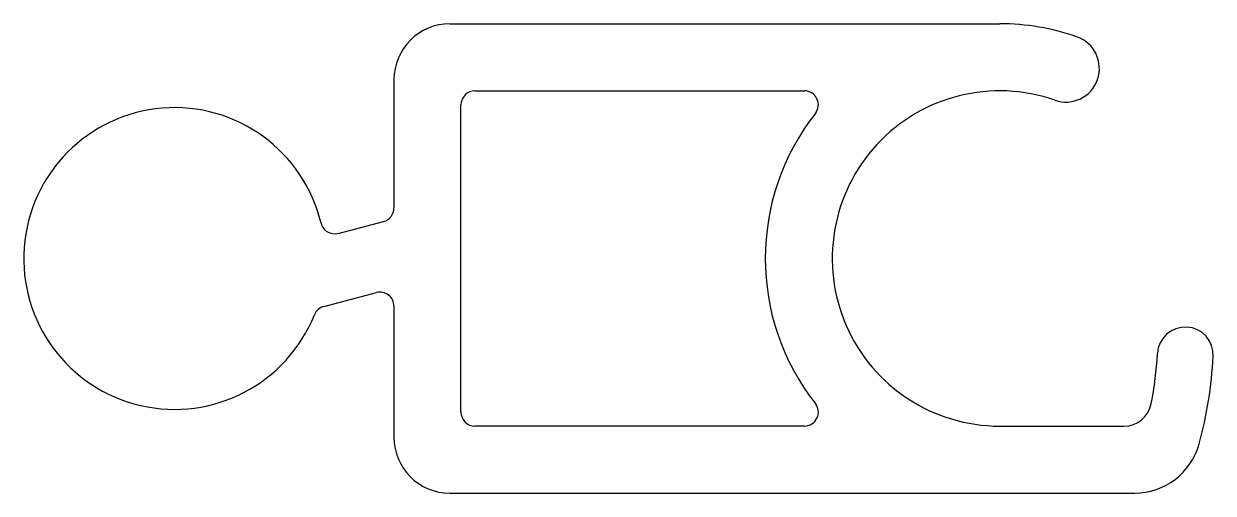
# Model space of a CAD drawing. Extents: x 1103.9 to 1125.2, y 535.1 to 543.5.
import ezdxf

# ---------------------------------------------------------------- set-up
doc = ezdxf.new("R2010")
doc.units = 0
doc.layers.get('0').update_dxf_attribs({"linetype": 'CONTINUOUS'})

msp = doc.modelspace()

# ---------------------------------------------------------------- linework, layer by layer
for p, q in [((1111.481, 543.463), (1121.331, 543.463)), ((1110.481, 542.463), (1110.481, 540.167)), ((1111.931, 542.263), (1117.832, 542.263)), ((1111.681, 536.513), (1111.681, 542.013)), ((1109.481, 539.713), (1110.294, 539.925)), ((1109.225, 538.406), (1110.168, 538.652)), ((1110.481, 538.41), (1110.481, 536.063)), ((1117.832, 536.263), (1111.931, 536.263)), ((1121.331, 536.263), (1123.554, 536.263)), ((1111.481, 535.063), (1123.744, 535.063))]:
    msp.add_line(p, q)
for centre, radius, start, end in [((1111.481, 542.463), 1, 90, 180), ((1121.331, 539.263), 4.2, 70.7841, 90), ((1122.516, 542.662), 0.6, 250.7841, 70.7841), ((1111.931, 542.013), 0.25, 90, 180), ((1117.832, 542.013), 0.25, 321.8314, 90), ((1121.331, 539.263), 3, 70.7841, 270), ((1106.55, 539.263), 2.7, 13.5646, 338.1296), ((1121.331, 539.263), 4.2, 141.8314, 218.1686), ((1110.231, 540.167), 0.25, 284.6193, 0), ((1109.418, 539.955), 0.25, 193.5646, 284.6193), ((1110.231, 538.41), 0.25, 0, 104.6193), ((1109.288, 538.164), 0.25, 104.6193, 158.1296), ((1124.655, 537.536), 0.5, 357.027, 177.027), ((1117.824, 537.891), 6.34, 348.8643, 357.027), ((1117.824, 537.891), 7.34, 344.6252, 357.027), ((1117.832, 536.513), 0.25, 270, 38.1686), ((1123.554, 536.763), 0.5, 270, 348.8643), ((1111.931, 536.513), 0.25, 180, 270), ((1111.481, 536.063), 1, 180, 270), ((1123.744, 536.263), 1.2, 270, 344.6252)]:
    msp.add_arc(centre, radius, start, end)

doc.saveas('drawing.dxf')
